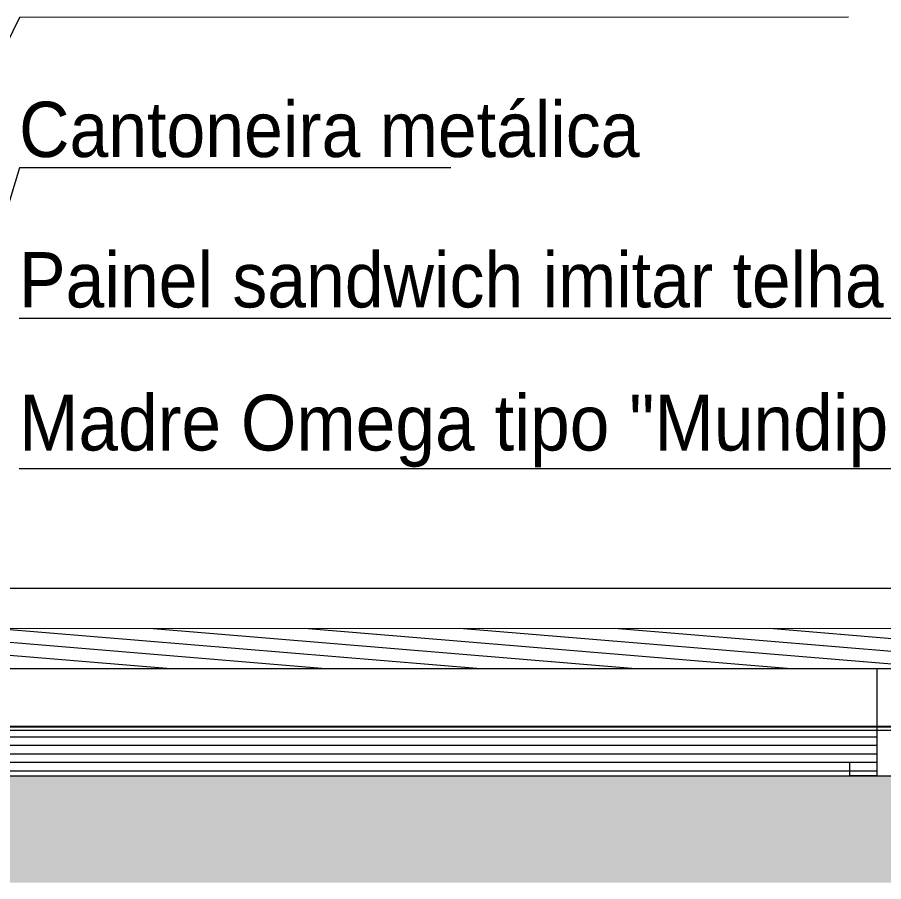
# Paper-space layout 'F02.1_POR CONST' of a CAD drawing. Extents: x -24.6 to 14.9, y -8.7 to 21.
# Drawn here: x -11.253 to -8.967, y 14.383 to 16.665 of the extents above; entities that cross this region are included whole.
import ezdxf
from ezdxf.xclip import XClip

# ---------------------------------------------------------------- set-up
doc = ezdxf.new("R2010")
doc.units = 0
doc.header["$MEASUREMENT"] = 0
doc.header["$XCLIPFRAME"] = 2
doc.layers.add('.vista', color=7, linetype='Continuous', lineweight=5)
doc.layers.add('Anotação - Geral', color=7, linetype='Continuous')
doc.layers.add('para ar_90_muro', color=7, linetype='Continuous')
doc.styles.add('style0', font='arial.ttf', dxfattribs={"height": 0.006871})

# ---------------------------------------------------------------- blocks, each defined once
blk = doc.blocks.new('Viewport35')
at = {"layer": 'para ar_90_muro', "linetype": 'Continuous', "lineweight": 0}
blk.add_hatch(color=0, dxfattribs=at).paths.add_polyline_path([(8.271544, 5.951545), (8.19633, 5.951545), (8.19633, 5.955545), (8.271544, 5.955545)])
at = {"layer": '.vista', "lineweight": 25}
blk.add_lwpolyline([(8.18833, 5.972403), (8.18833, 5.972545), (8.199663, 5.972545), (8.199947, 5.972545), (8.199947, 5.957386), (8.271544, 5.957386)], dxfattribs=at)
at = {"layer": 'para ar_90_muro', "color": 0, "linetype": 'Continuous', "lineweight": 0}
for p, q in [((8.271544, 5.962542), (8.200087, 5.962549)), ((8.271544, 5.961042), (8.199947, 5.96105)), ((8.219272, 5.959548), (8.201423, 5.961021)), ((8.225071, 5.959547), (8.206868, 5.961049)), ((8.230871, 5.959546), (8.212667, 5.961048)), ((8.236669, 5.959545), (8.218466, 5.961047)), ((8.242469, 5.959545), (8.224266, 5.961047)), ((8.248268, 5.959544), (8.230064, 5.961046)), ((8.249154, 5.959949), (8.235864, 5.961046)), ((8.213473, 5.959548), (8.201384, 5.960545)), ((8.271544, 5.959542), (8.199947, 5.95955)), ((8.239873, 5.95699), (8.19733, 5.95699)), ((8.199805, 5.957245), (8.271544, 5.957245)), ((8.239873, 5.956672), (8.19733, 5.956672)), ((8.239873, 5.956354), (8.19733, 5.956354)), ((8.239873, 5.956037), (8.19733, 5.956037)), ((8.239873, 5.955719), (8.19733, 5.955719)), ((8.193332, 5.955545), (8.271544, 5.955545))]:
    blk.add_line(p, q, dxfattribs=at)
for points in [[(8.23882, 5.983911), (8.207816, 5.983905), (8.200095, 5.968103)], [(8.223951, 5.978285), (8.207815, 5.97828), (8.202652, 5.961201)], [(8.207804, 5.972661), (8.255874, 5.972654), (8.255875, 5.96056)], [(8.207803, 5.967036), (8.242873, 5.967036), (8.242873, 5.957636)], [(8.243873, 5.956045), (8.243873, 5.955545), (8.242873, 5.955545), (8.242873, 5.959545), (8.239873, 5.959545), (8.239873, 5.955545), (8.238873, 5.955545), (8.238873, 5.956045)]]:
    blk.add_lwpolyline(points, dxfattribs=at)
at = {"layer": 'para ar_90_muro', "color": 0, "linetype": 'Continuous', "lineweight": 0, "attachment_point": 7, "style": 'style0'}
for s, insert, char_height in [('{\\W0.903;Cantoneira metálica}', (8.207805, 5.978656), 0.002068), ('\\W0.903;Painel sandwich imitar telha com isolamento', (8.207804, 5.973031), 0.002068), ('\\W0.916;Madre Omega tipo "Mundiperfil"', (8.207803, 5.967081), 0.00208304)]:
    blk.add_mtext(s, dxfattribs=dict(at, insert=insert, char_height=char_height))

psp = doc.layouts.new('F02.1_POR CONST')

# ---------------------------------------------------------------- block references
at = {"layer": 'Anotação - Geral', "color": 7, "linetype": 'Continuous', "lineweight": 0}
ref = psp.add_blockref('Viewport35', (-590.6231, -405.7284), dxfattribs=dict(at, xscale=70.5882352941385, yscale=70.5882352941385, zscale=70.5882352941385))
XClip(ref).set_block_clipping_path([(8.0952170354, 5.8020231471), (8.2715440354, 6.0006751705)])

doc.saveas('drawing.dxf')
